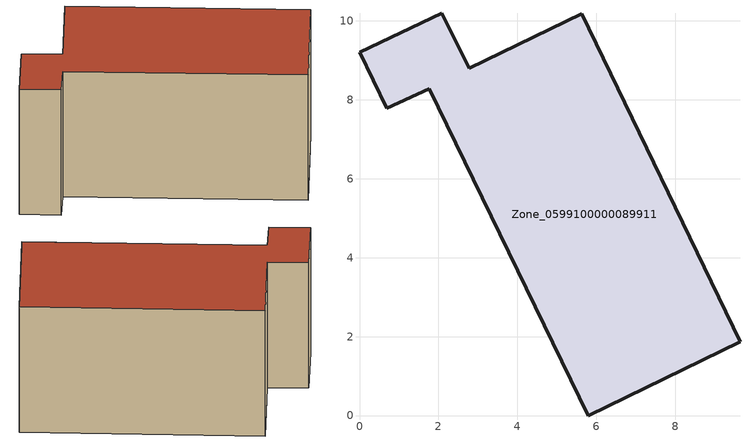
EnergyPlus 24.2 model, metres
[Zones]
Zone_0599100000089911
 floor ground (C_G): 0,9.2 2.08,10.19 2.78,8.8 5.63,10.18 9.64,1.87 5.8,0 1.77,8.28 0.69,7.78 z0
 wall outside (C_F): 2.08,10.19 0,9.2 0.69,7.78 1.77,8.28 5.8,0 9.64,1.87 5.63,10.18 2.78,8.8 2.08,10.19 z0:5.73
 roof outside (C_R): 5.8,0 9.64,1.87 5.63,10.18 2.78,8.8 2.08,10.19 0,9.2 0.69,7.78 1.77,8.28 z5.73
[BUILDING]
Pand.0599100000089911: North Axis=0; Terrain=City; Loads Convergence Tolerance Value=0.04; Temperature Convergence Tolerance Value=0.4; Solar Distribution=FullExterior; Maximum Number of Warmup Days=25; Minimum Number of Warmup Days=1
[Site:Location]
Rotterdam.The.Hague.AP_ZH_NLD Design_Conditions: Latitude=51.96; Longitude=4.45; Time Zone=1; Elevation=-4.5
[SITE:GROUNDTEMPERATURE:BUILDINGSURFACE]
18, 18, 18, 18, 18, 18, 18, 18, 18, 18, 18, 18
[MATERIAL] Thermal Absorptance=0.9; Solar Absorptance=0.7; Visible Absorptance=0.7
Name | Roughness | Thickness | Conductivity | Density | Specific Heat
G.TI.1946-1964 | MediumSmooth | 0.15 | 1 | 540 | 1210
F.TI.1946-1964 | Rough | 0.3 | 0.857143 | 1920 | 840
R.TI.1946-1964 | MediumRough | 0.2 | 0.277778 | 1500 | 1000
[CONSTRUCTION]
C_G: G.TI.1946-1964
C_F: F.TI.1946-1964
C_R: R.TI.1946-1964
[ZONE]
Zone_0599100000089911: Type=1; Multiplier=1; Ceiling Height=Autocalculate; Volume=Autocalculate; Floor Area=autocalculate; Part of Total Floor Area=Yes
[ZONEINFILTRATION:DESIGNFLOWRATE]
Infil_Zone_0599100000089911: Zone or ZoneList or Space or SpaceList=Zone_0599100000089911; Schedule=AlwaysOn; Design Flow Rate Calculation Method=Flow/Area; Flow Rate per Floor Area=0.003; Constant Term Coefficient=1; Temperature Term Coefficient=0; Velocity Term Coefficient=0; Velocity Squared Term Coefficient=0
[HVACTEMPLATE:ZONE:IDEALLOADSAIRSYSTEM]
Zone_0599100000089911: Maximum Heating Supply Air Temperature=50; Minimum Cooling Supply Air Temperature=13; Maximum Heating Supply Air Humidity Ratio=0.0156; Minimum Cooling Supply Air Humidity Ratio=0.0077; Heating Limit=NoLimit; Cooling Limit=NoLimit; Dehumidification Control Type=ConstantSensibleHeatRatio; Cooling Sensible Heat Ratio=0.7; Dehumidification Setpoint=60; Humidification Control Type=None; Humidification Setpoint=30; Outdoor Air Method=None; Outdoor Air Flow Rate per Person=0.00944; Outdoor Air Flow Rate per Zone Floor Area=0; Outdoor Air Flow Rate per Zone=0; Demand Controlled Ventilation Type=None; Outdoor Air Economizer Type=NoEconomizer; Heat Recovery Type=None; Sensible Heat Recovery Effectiveness=0.7; Latent Heat Recovery Effectiveness=0.65
[ZONECONTROL:THERMOSTAT]
ThermostatControl_Zone_0599100000089911: Zone or ZoneList=Zone_0599100000089911; Control Type Schedule=DualSetpointControlType; Control 1=Thermostat_Zone_0599100000089911; Temperature Difference Between Cutout And Setpoint=0
[THERMOSTATSETPOINT:DUALSETPOINT]
Thermostat_Zone_0599100000089911: Heating Setpoint Temperature Schedule=HeatingSetpoint_Zone_0599100000089911; Cooling Setpoint Temperature Schedule=CoolingSetpoint_Zone_0599100000089911
[SCHEDULE:COMPACT]
HeatingSetpoint_Zone_0599100000089911: Through: 12/31, For: AllDays, Until: 24:00, 21
CoolingSetpoint_Zone_0599100000089911: Through: 12/31, For: AllDays, Until: 24:00, 24
DualSetpointControlType: Through: 12/31, For: AllDays, Until: 24:00, 4
AlwaysOn: Through: 12/31, For: AllDays, Until: 24:00, 1
